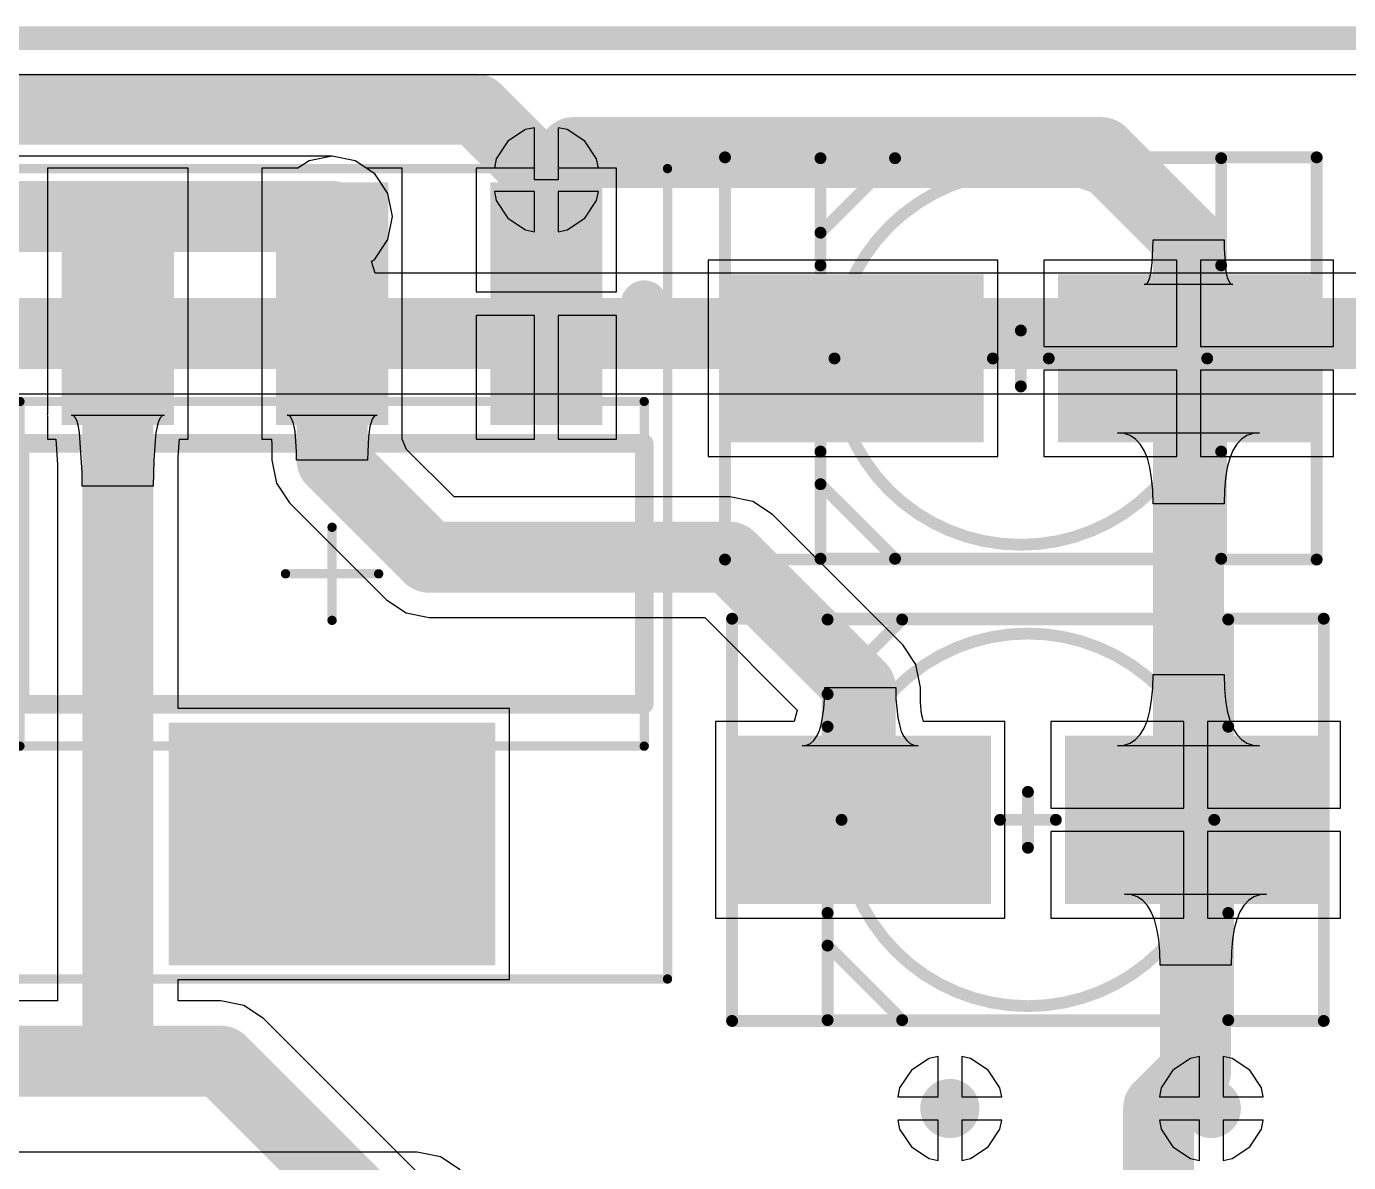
# Model space of a CAD drawing. Header units: millimetres. Extents: x 84.4 to 173.9, y 144 to 177.
# Drawn here: x 119.25 to 133.44, y 164.84 to 177.03 of the extents above; entities that cross this region are included whole.
import ezdxf

# ---------------------------------------------------------------- set-up
doc = ezdxf.new("R2010")
doc.units = ezdxf.units.MM
for name, color, linetype in [('BottomLayer', 5, 'Continuous'), ('KeepOutLayer', 6, 'Continuous'), ('Mechanical13', 56, 'Continuous'), ('Mechanical15', 56, 'Continuous'), ('MultiLayer', 9, 'Continuous'), ('TopLayer', 1, 'Continuous'), ('TopOverlay', 2, 'Continuous'), ('TopPaste', 8, 'Continuous'), ('TopSolder', 216, 'Continuous'), ('ViaHoleLayer', 16, 'Continuous')]:
    doc.layers.add(name, color=color, linetype=linetype)

# ---------------------------------------------------------------- blocks, each defined once
blk = doc.blocks.new('CAP_ALU_SMD_4_5_5_1_4_14')
at = {"layer": 'Mechanical13', "const_width": 0.127}
for points in [[(-2.15, -2.15), (-2.15, 2.15)], [(-2.15, 2.15), (2.15, 2.15)], [(2.15, -2.15), (2.15, 2.15)], [(-2.15, -2.15), (2.15, -2.15)]]:
    blk.add_lwpolyline(points, dxfattribs=at)
at = {"layer": 'Mechanical13'}
for points, const_width in [([(-2.182, 2.15, 1), (-2.118, 2.15, 1)], 0.0635), ([(-2.182, 2.15, 1), (-2.118, 2.15, 1)], 0.0635), ([(2.118, 2.15, 1), (2.182, 2.15, 1)], 0.0635), ([(2.118, 2.15, 1), (2.182, 2.15, 1)], 0.0635), ([(2, 0, 1), (-2, 0, 1)], 0.127), ([(-2.032, 0, 1), (-1.968, 0, 1)], 0.0635), ([(1.968, 0, 1), (2.032, 0, 1)], 0.0635), ([(-2.182, -2.15, 1), (-2.118, -2.15, 1)], 0.0635), ([(-2.182, -2.15, 1), (-2.118, -2.15, 1)], 0.0635), ([(2.118, -2.15, 1), (2.182, -2.15, 1)], 0.0635), ([(2.118, -2.15, 1), (2.182, -2.15, 1)], 0.0635)]:
    blk.add_lwpolyline(points, format="xyb", close=True, dxfattribs=dict(at, const_width=const_width))
at = {"layer": 'Mechanical15', "const_width": 0.127}
for points in [[(-3.175, -2.159), (-3.175, 2.159)], [(-3.175, 2.159), (3.175, 2.159)], [(3.175, -2.159), (3.175, 2.159)], [(0, -0.3), (0, 0.3)], [(-0.3, 0), (0.3, 0)], [(-3.175, -2.159), (3.175, -2.159)]]:
    blk.add_lwpolyline(points, dxfattribs=at)
at = {"layer": 'Mechanical15', "const_width": 0.0635}
for points in [[(-3.207, 2.159, 1), (-3.143, 2.159, 1)], [(-3.207, 2.159, 1), (-3.143, 2.159, 1)], [(3.143, 2.159, 1), (3.207, 2.159, 1)], [(3.143, 2.159, 1), (3.207, 2.159, 1)], [(-0.032, 0.3, 1), (0.032, 0.3, 1)], [(-0.332, 0, 1), (-0.268, 0, 1)], [(0.268, 0, 1), (0.332, 0, 1)], [(-0.032, -0.3, 1), (0.032, -0.3, 1)], [(-3.207, -2.159, 1), (-3.143, -2.159, 1)], [(-3.207, -2.159, 1), (-3.143, -2.159, 1)], [(3.143, -2.159, 1), (3.207, -2.159, 1)], [(3.143, -2.159, 1), (3.207, -2.159, 1)]]:
    blk.add_lwpolyline(points, format="xyb", close=True, dxfattribs=at)
at = {"layer": 'TopLayer'}
for points in [[(-3.1, -0.8), (-0.5, -0.8), (-3.1, 0.8), (-0.5, 0.8)], [(0.5, -0.8), (3.1, -0.8), (0.5, 0.8), (3.1, 0.8)]]:
    blk.add_solid(points, dxfattribs=at)
at = {"layer": 'TopOverlay', "const_width": 0.127}
for points in [[(-2.15, 1.35), (-1.35, 2.15)], [(-1.35, 2.15), (2.15, 2.15)], [(2.15, 1), (2.15, 2.15)], [(-2.15, 1), (-2.15, 1.35)], [(-2.15, -1.35), (-2.15, -1)], [(2.15, -2.15), (2.15, -1)], [(-2.15, -1.35), (-1.35, -2.15)], [(-1.35, -2.15), (2.15, -2.15)]]:
    blk.add_lwpolyline(points, dxfattribs=at)
at = {"layer": 'TopOverlay', "const_width": 0.0635}
for points in [[(-1.382, 2.15, 1), (-1.318, 2.15, 1)], [(-1.382, 2.15, 1), (-1.318, 2.15, 1)], [(2.118, 2.15, 1), (2.182, 2.15, 1)], [(2.118, 2.15, 1), (2.182, 2.15, 1)], [(-2.182, 1.35, 1), (-2.118, 1.35, 1)], [(-2.182, 1.35, 1), (-2.118, 1.35, 1)], [(-2.182, 1, 1), (-2.118, 1, 1)], [(2.118, 1, 1), (2.182, 1, 1)], [(-2.182, -1, 1), (-2.118, -1, 1)], [(2.118, -1, 1), (2.182, -1, 1)], [(-2.182, -1.35, 1), (-2.118, -1.35, 1)], [(-2.182, -1.35, 1), (-2.118, -1.35, 1)], [(-1.382, -2.15, 1), (-1.318, -2.15, 1)], [(-1.382, -2.15, 1), (-1.318, -2.15, 1)], [(2.118, -2.15, 1), (2.182, -2.15, 1)], [(2.118, -2.15, 1), (2.182, -2.15, 1)]]:
    blk.add_lwpolyline(points, format="xyb", close=True, dxfattribs=at)
at = {"layer": 'TopPaste'}
for points in [[(-3.1, -0.8), (-0.5, -0.8), (-3.1, 0.8), (-0.5, 0.8)], [(0.5, -0.8), (3.1, -0.8), (0.5, 0.8), (3.1, 0.8)]]:
    blk.add_solid(points, dxfattribs=at)
at = {"layer": 'TopSolder'}
for points in [[(-3.202, -0.902), (-0.398, -0.902), (-3.202, 0.902), (-0.398, 0.902)], [(0.398, -0.902), (3.202, -0.902), (0.398, 0.902), (3.202, 0.902)]]:
    blk.add_solid(points, dxfattribs=at)
blk = doc.blocks.new('CAP_ALU_SMD_4_5_5_1_4_15')
at = {"layer": 'Mechanical13', "const_width": 0.127}
for points in [[(-2.15, -2.15), (-2.15, 2.15)], [(-2.15, 2.15), (2.15, 2.15)], [(2.15, -2.15), (2.15, 2.15)], [(-2.15, -2.15), (2.15, -2.15)]]:
    blk.add_lwpolyline(points, dxfattribs=at)
at = {"layer": 'Mechanical13'}
for points, const_width in [([(-2.182, 2.15, 1), (-2.118, 2.15, 1)], 0.0635), ([(-2.182, 2.15, 1), (-2.118, 2.15, 1)], 0.0635), ([(2.118, 2.15, 1), (2.182, 2.15, 1)], 0.0635), ([(2.118, 2.15, 1), (2.182, 2.15, 1)], 0.0635), ([(2, 0, 1), (-2, 0, 1)], 0.127), ([(-2.032, 0, 1), (-1.968, 0, 1)], 0.0635), ([(1.968, 0, 1), (2.032, 0, 1)], 0.0635), ([(-2.182, -2.15, 1), (-2.118, -2.15, 1)], 0.0635), ([(-2.182, -2.15, 1), (-2.118, -2.15, 1)], 0.0635), ([(2.118, -2.15, 1), (2.182, -2.15, 1)], 0.0635), ([(2.118, -2.15, 1), (2.182, -2.15, 1)], 0.0635)]:
    blk.add_lwpolyline(points, format="xyb", close=True, dxfattribs=dict(at, const_width=const_width))
at = {"layer": 'Mechanical15', "const_width": 0.127}
for points in [[(-3.175, -2.159), (-3.175, 2.159)], [(-3.175, 2.159), (3.175, 2.159)], [(3.175, -2.159), (3.175, 2.159)], [(0, -0.3), (0, 0.3)], [(-0.3, 0), (0.3, 0)], [(-3.175, -2.159), (3.175, -2.159)]]:
    blk.add_lwpolyline(points, dxfattribs=at)
at = {"layer": 'Mechanical15', "const_width": 0.0635}
for points in [[(-3.207, 2.159, 1), (-3.143, 2.159, 1)], [(-3.207, 2.159, 1), (-3.143, 2.159, 1)], [(3.143, 2.159, 1), (3.207, 2.159, 1)], [(3.143, 2.159, 1), (3.207, 2.159, 1)], [(-0.032, 0.3, 1), (0.032, 0.3, 1)], [(-0.332, 0, 1), (-0.268, 0, 1)], [(0.268, 0, 1), (0.332, 0, 1)], [(-0.032, -0.3, 1), (0.032, -0.3, 1)], [(-3.207, -2.159, 1), (-3.143, -2.159, 1)], [(-3.207, -2.159, 1), (-3.143, -2.159, 1)], [(3.143, -2.159, 1), (3.207, -2.159, 1)], [(3.143, -2.159, 1), (3.207, -2.159, 1)]]:
    blk.add_lwpolyline(points, format="xyb", close=True, dxfattribs=at)
at = {"layer": 'TopLayer'}
for points in [[(-3.1, -0.8), (-0.5, -0.8), (-3.1, 0.8), (-0.5, 0.8)], [(0.5, -0.8), (3.1, -0.8), (0.5, 0.8), (3.1, 0.8)]]:
    blk.add_solid(points, dxfattribs=at)
at = {"layer": 'TopOverlay', "const_width": 0.127}
for points in [[(-2.15, 1.35), (-1.35, 2.15)], [(-1.35, 2.15), (2.15, 2.15)], [(2.15, 1), (2.15, 2.15)], [(-2.15, 1), (-2.15, 1.35)], [(-2.15, -1.35), (-2.15, -1)], [(2.15, -2.15), (2.15, -1)], [(-2.15, -1.35), (-1.35, -2.15)], [(-1.35, -2.15), (2.15, -2.15)]]:
    blk.add_lwpolyline(points, dxfattribs=at)
at = {"layer": 'TopOverlay', "const_width": 0.0635}
for points in [[(-1.382, 2.15, 1), (-1.318, 2.15, 1)], [(-1.382, 2.15, 1), (-1.318, 2.15, 1)], [(2.118, 2.15, 1), (2.182, 2.15, 1)], [(2.118, 2.15, 1), (2.182, 2.15, 1)], [(-2.182, 1.35, 1), (-2.118, 1.35, 1)], [(-2.182, 1.35, 1), (-2.118, 1.35, 1)], [(-2.182, 1, 1), (-2.118, 1, 1)], [(2.118, 1, 1), (2.182, 1, 1)], [(-2.182, -1, 1), (-2.118, -1, 1)], [(2.118, -1, 1), (2.182, -1, 1)], [(-2.182, -1.35, 1), (-2.118, -1.35, 1)], [(-2.182, -1.35, 1), (-2.118, -1.35, 1)], [(-1.382, -2.15, 1), (-1.318, -2.15, 1)], [(-1.382, -2.15, 1), (-1.318, -2.15, 1)], [(2.118, -2.15, 1), (2.182, -2.15, 1)], [(2.118, -2.15, 1), (2.182, -2.15, 1)]]:
    blk.add_lwpolyline(points, format="xyb", close=True, dxfattribs=at)
at = {"layer": 'TopPaste'}
for points in [[(-3.1, -0.8), (-0.5, -0.8), (-3.1, 0.8), (-0.5, 0.8)], [(0.5, -0.8), (3.1, -0.8), (0.5, 0.8), (3.1, 0.8)]]:
    blk.add_solid(points, dxfattribs=at)
at = {"layer": 'TopSolder'}
for points in [[(-3.202, -0.902), (-0.398, -0.902), (-3.202, 0.902), (-0.398, 0.902)], [(0.398, -0.902), (3.202, -0.902), (0.398, 0.902), (3.202, 0.902)]]:
    blk.add_solid(points, dxfattribs=at)
blk = doc.blocks.new('SOT223_35')
at = {"layer": 'Mechanical13', "const_width": 0.1}
for points in [[(-3.35, 1.85), (-3.35, -1.85)], [(3.35, 1.85), (-3.35, 1.85)], [(3.35, 1.85), (3.35, -1.85)], [(3.35, -1.85), (-3.35, -1.85)]]:
    blk.add_lwpolyline(points, dxfattribs=at)
at = {"layer": 'Mechanical13', "const_width": 0.05}
for points in [[(-3.375, 1.85, 1), (-3.325, 1.85, 1)], [(-3.375, 1.85, 1), (-3.325, 1.85, 1)], [(3.325, 1.85, 1), (3.375, 1.85, 1)], [(3.325, 1.85, 1), (3.375, 1.85, 1)], [(-3.375, -1.85, 1), (-3.325, -1.85, 1)], [(-3.375, -1.85, 1), (-3.325, -1.85, 1)], [(3.325, -1.85, 1), (3.375, -1.85, 1)], [(3.325, -1.85, 1), (3.375, -1.85, 1)]]:
    blk.add_lwpolyline(points, format="xyb", close=True, dxfattribs=at)
at = {"layer": 'Mechanical15', "const_width": 0.1}
for points in [[(-3.6, 4.35), (-3.6, -4.35)], [(3.6, 4.35), (-3.6, 4.35)], [(3.6, 4.35), (3.6, -4.35)], [(0, 0.5), (0, -0.5)], [(0.5, 0), (-0.5, 0)], [(3.6, -4.35), (-3.6, -4.35)]]:
    blk.add_lwpolyline(points, dxfattribs=at)
at = {"layer": 'Mechanical15', "const_width": 0.05}
for points in [[(-3.625, 4.35, 1), (-3.575, 4.35, 1)], [(-3.625, 4.35, 1), (-3.575, 4.35, 1)], [(3.575, 4.35, 1), (3.625, 4.35, 1)], [(3.575, 4.35, 1), (3.625, 4.35, 1)], [(-0.025, 0.5, 1), (0.025, 0.5, 1)], [(-0.525, 0, 1), (-0.475, 0, 1)], [(0.475, 0, 1), (0.525, 0, 1)], [(-0.025, -0.5, 1), (0.025, -0.5, 1)], [(-3.625, -4.35, 1), (-3.575, -4.35, 1)], [(-3.625, -4.35, 1), (-3.575, -4.35, 1)], [(3.575, -4.35, 1), (3.625, -4.35, 1)], [(3.575, -4.35, 1), (3.625, -4.35, 1)]]:
    blk.add_lwpolyline(points, format="xyb", close=True, dxfattribs=at)
at = {"layer": 'TopLayer'}
for points in [[(1.65, 4.1), (-1.65, 4.1), (1.65, 1.7), (-1.65, 1.7)], [(-1.8, -1.7), (-2.8, -1.7), (-1.8, -4.1), (-2.8, -4.1)], [(0.5, -1.7), (-0.5, -1.7), (0.5, -4.1), (-0.5, -4.1)], [(2.8, -1.7), (1.8, -1.7), (2.8, -4.1), (1.8, -4.1)]]:
    blk.add_solid(points, dxfattribs=at)
at = {"layer": 'TopOverlay', "const_width": 0.2}
for points in [[(-3.35, 1.4), (-3.35, -1.4)], [(3.35, 1.4), (-3.35, 1.4)], [(3.35, 1.4), (3.35, -1.4)], [(3.35, -1.4), (-3.35, -1.4)]]:
    blk.add_lwpolyline(points, dxfattribs=at)
at = {"layer": 'TopOverlay'}
for points, const_width in [([(-3.4, 1.4, 1), (-3.3, 1.4, 1)], 0.1), ([(-3.4, 1.4, 1), (-3.3, 1.4, 1)], 0.1), ([(3.3, 1.4, 1), (3.4, 1.4, 1)], 0.1), ([(3.3, 1.4, 1), (3.4, 1.4, 1)], 0.1), ([(-3.4, -1.4, 1), (-3.3, -1.4, 1)], 0.1), ([(-3.4, -1.4, 1), (-3.3, -1.4, 1)], 0.1), ([(3.3, -1.4, 1), (3.4, -1.4, 1)], 0.1), ([(3.3, -1.4, 1), (3.4, -1.4, 1)], 0.1), ([(-3.225, -2.9, 1), (-3.475, -2.9, 1)], 0.25), ([(-3.538, -2.9, 1), (-3.413, -2.9, 1)], 0.125), ([(-3.287, -2.9, 1), (-3.163, -2.9, 1)], 0.125)]:
    blk.add_lwpolyline(points, format="xyb", close=True, dxfattribs=dict(at, const_width=const_width))
at = {"layer": 'TopPaste'}
for points in [[(1.65, 4.1), (-1.65, 4.1), (1.65, 1.7), (-1.65, 1.7)], [(-1.8, -1.7), (-2.8, -1.7), (-1.8, -4.1), (-2.8, -4.1)], [(0.5, -1.7), (-0.5, -1.7), (0.5, -4.1), (-0.5, -4.1)], [(2.8, -1.7), (1.8, -1.7), (2.8, -4.1), (1.8, -4.1)]]:
    blk.add_solid(points, dxfattribs=at)
at = {"layer": 'TopSolder'}
for points in [[(1.752, 4.202), (-1.752, 4.202), (1.752, 1.598), (-1.752, 1.598)], [(-1.698, -1.598), (-2.902, -1.598), (-1.698, -4.202), (-2.902, -4.202)], [(0.602, -1.598), (-0.602, -1.598), (0.602, -4.202), (-0.602, -4.202)], [(2.902, -1.598), (1.698, -1.598), (2.902, -4.202), (1.698, -4.202)]]:
    blk.add_solid(points, dxfattribs=at)

msp = doc.modelspace()

# ---------------------------------------------------------------- linework, layer by layer
at = {"layer": 'BottomLayer'}
for p, q in [((117.517, 176.518), (136.825, 176.518)), ((124.609, 175.926), (124.42, 175.8)), ((124.705, 175.945), (124.609, 175.926)), ((124.705, 175.515), (124.705, 175.945)), ((125.055, 175.926), (124.959, 175.945)), ((124.959, 175.945), (124.959, 175.515)), ((125.244, 175.8), (125.055, 175.926)), ((124.42, 175.8), (124.294, 175.611)), ((125.371, 175.611), (125.244, 175.8)), ((122.532, 175.64), (117.43, 175.64)), ((122.78, 175.591), (122.532, 175.64)), ((122.99, 175.451), (122.78, 175.591)), ((124.294, 175.611), (124.275, 175.515)), ((125.39, 175.515), (125.371, 175.611)), ((123.131, 175.241), (122.99, 175.451)), ((124.275, 175.515), (124.705, 175.515)), ((124.959, 175.515), (125.39, 175.515)), ((123.18, 174.993), (123.131, 175.241)), ((124.705, 175.261), (124.275, 175.261)), ((124.275, 175.261), (124.294, 175.165)), ((124.705, 174.83), (124.705, 175.261)), ((125.39, 175.261), (124.959, 175.261)), ((124.959, 175.261), (124.959, 174.83)), ((125.371, 175.165), (125.39, 175.261)), ((124.294, 175.165), (124.42, 174.976)), ((125.244, 174.976), (125.371, 175.165)), ((123.131, 174.745), (123.18, 174.993)), ((124.42, 174.976), (124.609, 174.849)), ((125.055, 174.849), (125.244, 174.976)), ((124.609, 174.849), (124.705, 174.83)), ((124.959, 174.83), (125.055, 174.849)), ((122.99, 174.535), (123.131, 174.745)), ((122.955, 174.511), (122.99, 174.535)), ((122.993, 174.384), (122.955, 174.511)), ((143.843, 174.384), (122.993, 174.384)), ((112.271, 173.089), (143.654, 173.089)), ((128.939, 165.955), (128.75, 165.829)), ((129.035, 165.974), (128.939, 165.955)), ((129.035, 165.544), (129.035, 165.974)), ((129.385, 165.955), (129.289, 165.974)), ((129.289, 165.974), (129.289, 165.544)), ((129.574, 165.829), (129.385, 165.955)), ((131.746, 165.955), (131.556, 165.829)), ((131.842, 165.974), (131.746, 165.955)), ((131.842, 165.544), (131.842, 165.974)), ((132.192, 165.955), (132.096, 165.974)), ((132.096, 165.974), (132.096, 165.544)), ((132.381, 165.829), (132.192, 165.955)), ((128.75, 165.829), (128.623, 165.64)), ((129.7, 165.64), (129.574, 165.829)), ((131.556, 165.829), (131.43, 165.64)), ((132.507, 165.64), (132.381, 165.829)), ((128.623, 165.64), (128.604, 165.544)), ((129.719, 165.544), (129.7, 165.64)), ((131.43, 165.64), (131.411, 165.544)), ((132.526, 165.544), (132.507, 165.64)), ((128.604, 165.544), (129.035, 165.544)), ((129.289, 165.544), (129.719, 165.544)), ((131.411, 165.544), (131.842, 165.544)), ((132.096, 165.544), (132.526, 165.544)), ((129.035, 165.29), (128.604, 165.29)), ((128.604, 165.29), (128.623, 165.194)), ((128.623, 165.194), (128.75, 165.005)), ((129.035, 164.86), (129.035, 165.29)), ((129.719, 165.29), (129.289, 165.29)), ((129.289, 165.29), (129.289, 164.86)), ((129.574, 165.005), (129.7, 165.194)), ((129.7, 165.194), (129.719, 165.29)), ((131.842, 165.29), (131.411, 165.29)), ((131.411, 165.29), (131.43, 165.194)), ((131.43, 165.194), (131.556, 165.005)), ((131.842, 164.86), (131.842, 165.29)), ((132.526, 165.29), (132.096, 165.29)), ((132.096, 165.29), (132.096, 164.86)), ((132.381, 165.005), (132.507, 165.194)), ((132.507, 165.194), (132.526, 165.29)), ((123.447, 164.947), (118.011, 164.947)), ((123.695, 164.898), (123.447, 164.947)), ((123.905, 164.757), (123.695, 164.898)), ((128.75, 165.005), (128.939, 164.879)), ((129.385, 164.879), (129.574, 165.005)), ((131.556, 165.005), (131.746, 164.879)), ((132.192, 164.879), (132.381, 165.005)), ((128.939, 164.879), (129.035, 164.86)), ((129.289, 164.86), (129.385, 164.879)), ((131.746, 164.879), (131.842, 164.86)), ((132.096, 164.86), (132.192, 164.879))]:
    msp.add_line(p, q, dxfattribs=at)
at = {"layer": 'BottomLayer', "const_width": 0.762}
for points in [[(116.944, 176.144), (124.076, 176.144)], [(124.076, 176.144), (124.832, 175.388)], [(106.823, 174.993), (122.532, 174.993)], [(104.462, 173.737), (120.232, 173.737)], [(120.232, 173.737), (128.157, 173.737)], [(128.157, 173.737), (143.923, 173.737)]]:
    msp.add_lwpolyline(points, dxfattribs=at)
at = {"layer": 'BottomLayer'}
for points, const_width in [([(123.885, 176.144, 1), (124.266, 176.144, 1)], 0.381), ([(123.885, 176.144, 1), (124.266, 176.144, 1)], 0.381), ([(124.642, 175.388, 1), (125.023, 175.388, 1)], 0.381), ([(124.674, 175.388, 1), (124.991, 175.388, 1)], 0.318), ([(122.342, 174.993, 1), (122.723, 174.993, 1)], 0.381), ([(122.374, 174.993, 1), (122.691, 174.993, 1)], 0.318), ([(120.042, 173.737, 1), (120.423, 173.737, 1)], 0.381), ([(120.042, 173.737, 1), (120.423, 173.737, 1)], 0.381), ([(127.967, 173.737, 1), (128.348, 173.737, 1)], 0.381), ([(127.967, 173.737, 1), (128.348, 173.737, 1)], 0.381), ([(120.074, 173.737, 1), (120.391, 173.737, 1)], 0.318), ([(127.998, 173.737, 1), (128.316, 173.737, 1)], 0.318), ([(129.003, 165.417, 1), (129.321, 165.417, 1)], 0.318), ([(131.81, 165.417, 1), (132.127, 165.417, 1)], 0.318)]:
    msp.add_lwpolyline(points, format="xyb", close=True, dxfattribs=dict(at, const_width=const_width))
at = {"layer": 'KeepOutLayer', "const_width": 0.254}
msp.add_lwpolyline([(89.133, 176.906), (137.179, 176.906)], dxfattribs=at)
at = {"layer": 'MultiLayer', "const_width": 0.318}
for points in [[(124.674, 175.388, 1), (124.991, 175.388, 1)], [(122.374, 174.993, 1), (122.691, 174.993, 1)], [(120.074, 173.737, 1), (120.391, 173.737, 1)], [(127.998, 173.737, 1), (128.316, 173.737, 1)], [(129.003, 165.417, 1), (129.321, 165.417, 1)], [(131.81, 165.417, 1), (132.127, 165.417, 1)]]:
    msp.add_lwpolyline(points, format="xyb", close=True, dxfattribs=at)
at = {"layer": 'TopLayer'}
for p, q in [((117.517, 176.518), (136.825, 176.518)), ((124.609, 175.926), (124.42, 175.8)), ((124.705, 175.945), (124.609, 175.926)), ((124.705, 175.388), (124.705, 175.945)), ((125.055, 175.926), (124.959, 175.945)), ((124.959, 175.945), (124.959, 175.388)), ((125.244, 175.8), (125.055, 175.926)), ((124.42, 175.8), (124.294, 175.611)), ((125.371, 175.611), (125.244, 175.8)), ((122.285, 175.591), (122.166, 175.511)), ((122.532, 175.64), (122.285, 175.591)), ((122.78, 175.591), (122.532, 175.64)), ((122.899, 175.511), (122.78, 175.591)), ((124.294, 175.611), (124.274, 175.511)), ((125.391, 175.511), (125.371, 175.611)), ((120.986, 175.511), (119.478, 175.511)), ((119.478, 175.511), (119.478, 172.87)), ((120.986, 172.87), (120.986, 175.511)), ((122.166, 175.511), (121.778, 175.511)), ((121.778, 175.511), (121.778, 172.603)), ((123.286, 175.511), (122.899, 175.511)), ((123.286, 172.603), (123.286, 175.511)), ((124.274, 175.511), (124.078, 175.511)), ((124.078, 175.511), (124.078, 174.184)), ((124.959, 175.388), (124.705, 175.388)), ((125.586, 175.511), (125.391, 175.511)), ((125.586, 174.184), (125.586, 175.511)), ((131.342, 174.651), (131.343, 174.742)), ((131.343, 174.742), (132.105, 174.742)), ((132.105, 174.742), (132.106, 174.651)), ((131.334, 174.498), (131.342, 174.651)), ((132.106, 174.651), (132.12, 174.435)), ((129.678, 174.523), (126.57, 174.523)), ((126.57, 174.523), (126.57, 172.415)), ((129.678, 172.415), (129.678, 174.523)), ((131.597, 174.523), (130.17, 174.523)), ((130.17, 174.523), (130.17, 173.596)), ((131.319, 174.383), (131.328, 174.435)), ((131.328, 174.435), (131.334, 174.498)), ((131.597, 173.596), (131.597, 174.523)), ((133.278, 174.523), (131.851, 174.523)), ((131.851, 174.523), (131.851, 173.596)), ((132.12, 174.435), (132.129, 174.383)), ((133.278, 173.596), (133.278, 174.523)), ((131.247, 174.263), (131.266, 174.268)), ((132.2, 174.263), (131.247, 174.263)), ((131.266, 174.268), (131.282, 174.282)), ((131.282, 174.282), (131.296, 174.306)), ((131.296, 174.306), (131.308, 174.339)), ((131.308, 174.339), (131.319, 174.383)), ((132.129, 174.383), (132.139, 174.339)), ((132.139, 174.339), (132.152, 174.306)), ((132.152, 174.306), (132.166, 174.282)), ((132.166, 174.282), (132.182, 174.268)), ((132.182, 174.268), (132.2, 174.263)), ((124.078, 174.184), (125.586, 174.184)), ((124.705, 173.93), (124.078, 173.93)), ((124.078, 173.93), (124.078, 172.603)), ((124.705, 172.603), (124.705, 173.93)), ((125.586, 173.93), (124.959, 173.93)), ((124.959, 173.93), (124.959, 172.603)), ((125.586, 172.603), (125.586, 173.93)), ((130.17, 173.596), (131.597, 173.596)), ((131.851, 173.596), (133.278, 173.596)), ((131.597, 173.342), (130.17, 173.342)), ((130.17, 173.342), (130.17, 172.415)), ((131.597, 172.415), (131.597, 173.342)), ((133.278, 173.342), (131.851, 173.342)), ((131.851, 173.342), (131.851, 172.415)), ((133.278, 172.415), (133.278, 173.342)), ((119.478, 172.87), (119.476, 172.86)), ((119.476, 172.86), (119.478, 172.853)), ((119.478, 172.853), (119.477, 172.845)), ((119.477, 172.845), (119.478, 172.839)), ((119.478, 172.839), (119.478, 172.603)), ((119.757, 172.853), (119.735, 172.86)), ((119.735, 172.86), (120.729, 172.86)), ((119.777, 172.83), (119.757, 172.853)), ((119.795, 172.792), (119.777, 172.83)), ((120.688, 172.83), (120.67, 172.792)), ((120.707, 172.853), (120.688, 172.83)), ((120.729, 172.86), (120.707, 172.853)), ((120.988, 172.86), (120.986, 172.87)), ((120.986, 172.839), (120.988, 172.845)), ((120.986, 172.603), (120.986, 172.839)), ((120.987, 172.853), (120.988, 172.86)), ((120.988, 172.845), (120.987, 172.853)), ((122.068, 172.856), (122.049, 172.86)), ((122.049, 172.86), (123.016, 172.86)), ((122.086, 172.841), (122.068, 172.856)), ((122.101, 172.817), (122.086, 172.841)), ((122.979, 172.841), (122.964, 172.817)), ((122.997, 172.856), (122.979, 172.841)), ((123.016, 172.86), (122.997, 172.856)), ((119.81, 172.739), (119.795, 172.792)), ((119.822, 172.67), (119.81, 172.739)), ((120.655, 172.739), (120.642, 172.67)), ((120.67, 172.792), (120.655, 172.739)), ((122.114, 172.783), (122.101, 172.817)), ((122.126, 172.739), (122.114, 172.783)), ((122.135, 172.686), (122.126, 172.739)), ((122.15, 172.469), (122.135, 172.686)), ((122.93, 172.686), (122.923, 172.623)), ((122.939, 172.739), (122.93, 172.686)), ((122.95, 172.783), (122.939, 172.739)), ((122.964, 172.817), (122.95, 172.783)), ((119.478, 172.603), (119.567, 172.603)), ((119.567, 172.603), (119.585, 172.332)), ((119.85, 172.243), (119.822, 172.67)), ((120.632, 172.586), (120.618, 172.373)), ((120.642, 172.67), (120.632, 172.586)), ((120.88, 172.408), (120.89, 172.562)), ((120.89, 172.562), (120.895, 172.603)), ((120.895, 172.603), (120.986, 172.603)), ((121.778, 172.603), (121.881, 172.603)), ((121.881, 172.603), (121.885, 172.55)), ((121.885, 172.55), (121.885, 172.377)), ((122.923, 172.623), (122.914, 172.469)), ((123.332, 172.493), (123.286, 172.603)), ((123.286, 172.603), (123.286, 172.603)), ((123.286, 172.603), (123.286, 172.603)), ((124.078, 172.603), (124.705, 172.603)), ((124.959, 172.603), (125.586, 172.603)), ((131.034, 172.664), (130.962, 172.672)), ((130.962, 172.672), (132.486, 172.672)), ((131.099, 172.641), (131.034, 172.664)), ((131.156, 172.603), (131.099, 172.641)), ((131.206, 172.55), (131.156, 172.603)), ((131.248, 172.481), (131.206, 172.55)), ((132.242, 172.55), (132.2, 172.481)), ((132.292, 172.603), (132.242, 172.55)), ((132.349, 172.641), (132.292, 172.603)), ((132.413, 172.664), (132.349, 172.641)), ((132.486, 172.672), (132.413, 172.664)), ((120.88, 169.711), (120.88, 172.408)), ((122.151, 172.377), (122.15, 172.469)), ((122.914, 172.469), (122.913, 172.377)), ((123.842, 171.983), (123.332, 172.493)), ((126.57, 172.415), (129.678, 172.415)), ((130.17, 172.415), (131.597, 172.415)), ((131.282, 172.398), (131.248, 172.481)), ((131.851, 172.415), (133.278, 172.415)), ((132.2, 172.481), (132.166, 172.398)), ((119.585, 172.332), (119.585, 166.572)), ((120.618, 172.373), (120.613, 172.098)), ((121.885, 172.377), (121.934, 172.129)), ((122.913, 172.377), (122.151, 172.377)), ((131.309, 172.298), (131.282, 172.398)), ((131.328, 172.184), (131.309, 172.298)), ((132.139, 172.298), (132.12, 172.184)), ((132.166, 172.398), (132.139, 172.298)), ((119.851, 172.098), (119.85, 172.243)), ((121.934, 172.129), (122.075, 171.919)), ((131.339, 172.055), (131.328, 172.184)), ((132.12, 172.184), (132.109, 172.055)), ((120.613, 172.098), (119.851, 172.098)), ((126.8, 171.983), (123.842, 171.983)), ((127.047, 171.933), (126.8, 171.983)), ((131.343, 171.91), (131.339, 172.055)), ((132.109, 172.055), (132.105, 171.91)), ((122.075, 171.919), (123.116, 170.877)), ((127.257, 171.793), (127.047, 171.933)), ((132.105, 171.91), (131.343, 171.91)), ((128.658, 170.393), (127.257, 171.793)), ((123.116, 170.877), (123.326, 170.737)), ((123.326, 170.737), (123.574, 170.688)), ((123.574, 170.688), (126.531, 170.688)), ((126.531, 170.688), (127.524, 169.695)), ((128.798, 170.183), (128.658, 170.393)), ((128.847, 169.935), (128.798, 170.183)), ((131.339, 169.929), (131.343, 170.075)), ((131.343, 170.075), (132.105, 170.075)), ((132.105, 170.075), (132.109, 169.929)), ((127.817, 169.816), (127.819, 169.935)), ((127.819, 169.935), (128.581, 169.935)), ((128.581, 169.935), (128.583, 169.816)), ((128.847, 169.776), (128.847, 169.935)), ((131.328, 169.799), (131.339, 169.929)), ((132.109, 169.929), (132.12, 169.799)), ((124.436, 169.711), (120.88, 169.711)), ((124.436, 166.803), (124.436, 169.711)), ((127.797, 169.616), (127.809, 169.71)), ((127.809, 169.71), (127.817, 169.816)), ((128.583, 169.816), (128.603, 169.616)), ((128.859, 169.655), (128.847, 169.776)), ((131.309, 169.685), (131.328, 169.799)), ((132.12, 169.799), (132.139, 169.685)), ((127.492, 169.57), (126.646, 169.57)), ((126.646, 169.57), (126.646, 167.462)), ((127.524, 169.695), (127.492, 169.57)), ((127.78, 169.535), (127.797, 169.616)), ((128.603, 169.616), (128.62, 169.535)), ((128.871, 169.6), (128.859, 169.655)), ((128.88, 169.57), (128.871, 169.6)), ((129.754, 169.57), (128.88, 169.57)), ((129.754, 167.462), (129.754, 169.57)), ((131.673, 169.57), (130.246, 169.57)), ((130.246, 169.57), (130.246, 168.643)), ((131.248, 169.501), (131.282, 169.585)), ((131.282, 169.585), (131.309, 169.685)), ((131.673, 168.643), (131.673, 169.57)), ((133.354, 169.57), (131.927, 169.57)), ((131.927, 169.57), (131.927, 168.643)), ((132.139, 169.685), (132.166, 169.585)), ((132.166, 169.585), (132.2, 169.501)), ((133.354, 168.643), (133.354, 169.57)), ((127.732, 169.41), (127.759, 169.466)), ((127.759, 169.466), (127.78, 169.535)), ((128.62, 169.535), (128.641, 169.466)), ((128.641, 169.466), (128.668, 169.41)), ((131.156, 169.379), (131.206, 169.432)), ((131.206, 169.432), (131.248, 169.501)), ((132.2, 169.501), (132.242, 169.432)), ((132.242, 169.432), (132.292, 169.379)), ((127.578, 169.31), (127.624, 169.316)), ((128.822, 169.31), (127.578, 169.31)), ((127.624, 169.316), (127.665, 169.335)), ((127.665, 169.335), (127.701, 169.366)), ((127.701, 169.366), (127.732, 169.41)), ((128.668, 169.41), (128.699, 169.366)), ((128.699, 169.366), (128.735, 169.335)), ((128.735, 169.335), (128.776, 169.316)), ((128.776, 169.316), (128.822, 169.31)), ((130.962, 169.31), (131.034, 169.317)), ((132.486, 169.31), (130.962, 169.31)), ((131.034, 169.317), (131.099, 169.34)), ((131.099, 169.34), (131.156, 169.379)), ((132.292, 169.379), (132.349, 169.34)), ((132.349, 169.34), (132.413, 169.317)), ((132.413, 169.317), (132.486, 169.31)), ((130.246, 168.643), (131.673, 168.643)), ((131.927, 168.643), (133.354, 168.643)), ((131.673, 168.389), (130.246, 168.389)), ((130.246, 168.389), (130.246, 167.462)), ((131.673, 167.462), (131.673, 168.389)), ((133.354, 168.389), (131.927, 168.389)), ((131.927, 168.389), (131.927, 167.462)), ((133.354, 167.462), (133.354, 168.389)), ((131.11, 167.711), (131.038, 167.719)), ((131.038, 167.719), (132.562, 167.719)), ((132.562, 167.719), (132.49, 167.711)), ((131.175, 167.688), (131.11, 167.711)), ((131.232, 167.65), (131.175, 167.688)), ((131.282, 167.597), (131.232, 167.65)), ((131.324, 167.528), (131.282, 167.597)), ((132.318, 167.597), (132.276, 167.528)), ((132.368, 167.65), (132.318, 167.597)), ((132.425, 167.688), (132.368, 167.65)), ((132.49, 167.711), (132.425, 167.688)), ((126.646, 167.462), (129.754, 167.462)), ((130.246, 167.462), (131.673, 167.462)), ((131.358, 167.445), (131.324, 167.528)), ((131.385, 167.345), (131.358, 167.445)), ((131.927, 167.462), (133.354, 167.462)), ((132.242, 167.445), (132.215, 167.345)), ((132.276, 167.528), (132.242, 167.445)), ((131.404, 167.231), (131.385, 167.345)), ((132.215, 167.345), (132.196, 167.231)), ((131.415, 167.102), (131.404, 167.231)), ((132.196, 167.231), (132.185, 167.102)), ((131.419, 166.957), (131.415, 167.102)), ((132.185, 167.102), (132.181, 166.957)), ((132.181, 166.957), (131.419, 166.957)), ((120.88, 166.572), (120.88, 166.803)), ((120.88, 166.803), (124.436, 166.803)), ((119.585, 166.572), (116.69, 166.572)), ((121.339, 166.572), (120.88, 166.572)), ((121.586, 166.523), (121.339, 166.572)), ((121.796, 166.383), (121.586, 166.523)), ((123.727, 164.452), (121.796, 166.383)), ((128.939, 165.955), (128.75, 165.829)), ((129.035, 165.974), (128.939, 165.955)), ((129.035, 165.544), (129.035, 165.974)), ((129.385, 165.955), (129.289, 165.974)), ((129.289, 165.974), (129.289, 165.544)), ((129.574, 165.829), (129.385, 165.955)), ((131.746, 165.955), (131.556, 165.829)), ((131.842, 165.974), (131.746, 165.955)), ((131.842, 165.544), (131.842, 165.974)), ((132.192, 165.955), (132.096, 165.974)), ((132.096, 165.974), (132.096, 165.544)), ((132.381, 165.829), (132.192, 165.955)), ((128.75, 165.829), (128.623, 165.64)), ((129.7, 165.64), (129.574, 165.829)), ((131.556, 165.829), (131.43, 165.64)), ((132.507, 165.64), (132.381, 165.829)), ((128.623, 165.64), (128.604, 165.544)), ((129.719, 165.544), (129.7, 165.64)), ((131.43, 165.64), (131.411, 165.544)), ((132.526, 165.544), (132.507, 165.64)), ((128.604, 165.544), (129.035, 165.544)), ((129.289, 165.544), (129.719, 165.544)), ((131.411, 165.544), (131.842, 165.544)), ((132.096, 165.544), (132.526, 165.544)), ((129.035, 165.29), (128.604, 165.29)), ((128.604, 165.29), (128.623, 165.194)), ((128.623, 165.194), (128.75, 165.005)), ((129.035, 164.86), (129.035, 165.29)), ((129.719, 165.29), (129.289, 165.29)), ((129.289, 165.29), (129.289, 164.86)), ((129.574, 165.005), (129.7, 165.194)), ((129.7, 165.194), (129.719, 165.29)), ((131.842, 165.29), (131.411, 165.29)), ((131.411, 165.29), (131.43, 165.194)), ((131.43, 165.194), (131.556, 165.005)), ((131.842, 164.86), (131.842, 165.29)), ((132.526, 165.29), (132.096, 165.29)), ((132.096, 165.29), (132.096, 164.86)), ((132.381, 165.005), (132.507, 165.194)), ((132.507, 165.194), (132.526, 165.29)), ((128.75, 165.005), (128.939, 164.879)), ((129.385, 164.879), (129.574, 165.005)), ((131.556, 165.005), (131.746, 164.879)), ((132.192, 164.879), (132.381, 165.005)), ((128.939, 164.879), (129.035, 164.86)), ((129.289, 164.86), (129.385, 164.879)), ((131.746, 164.879), (131.842, 164.86)), ((132.096, 164.86), (132.192, 164.879))]:
    msp.add_line(p, q, dxfattribs=at)
at = {"layer": 'TopLayer', "const_width": 0.762}
for points in [[(124.832, 175.388), (125.123, 175.679)], [(125.123, 175.679), (130.787, 175.679)], [(130.787, 175.679), (131.724, 174.742)], [(122.532, 174.057), (122.532, 174.993)], [(131.724, 173.469), (131.724, 174.742)], [(120.232, 173.737), (120.232, 174.057)], [(122.532, 172.377), (122.532, 174.057)], [(120.232, 165.936), (120.232, 173.737)], [(131.724, 168.592), (131.724, 173.469)], [(122.532, 172.377), (123.574, 171.335)], [(123.574, 171.335), (126.8, 171.335)], [(126.8, 171.335), (128.2, 169.935)], [(128.2, 168.516), (128.2, 169.935)], [(131.724, 168.592), (131.8, 168.516)], [(131.8, 165.82), (131.8, 168.516)], [(116.69, 165.925), (120.221, 165.925)], [(120.221, 165.925), (120.232, 165.936)], [(120.221, 165.925), (121.339, 165.925)], [(121.339, 165.925), (123.269, 163.995)], [(131.403, 165.423), (131.8, 165.82)], [(131.403, 161.378), (131.403, 165.423)]]:
    msp.add_lwpolyline(points, dxfattribs=at)
at = {"layer": 'TopLayer'}
for points, const_width in [([(124.933, 175.679, 1), (125.314, 175.679, 1)], 0.381), ([(124.933, 175.679, 1), (125.314, 175.679, 1)], 0.381), ([(130.597, 175.679, 1), (130.978, 175.679, 1)], 0.381), ([(130.597, 175.679, 1), (130.978, 175.679, 1)], 0.381), ([(124.642, 175.388, 1), (125.023, 175.388, 1)], 0.381), ([(124.674, 175.388, 1), (124.991, 175.388, 1)], 0.318), ([(122.342, 174.993, 1), (122.723, 174.993, 1)], 0.381), ([(122.374, 174.993, 1), (122.691, 174.993, 1)], 0.318), ([(131.533, 174.742, 1), (131.914, 174.742, 1)], 0.381), ([(131.533, 174.742, 1), (131.914, 174.742, 1)], 0.381), ([(120.042, 174.057, 1), (120.423, 174.057, 1)], 0.381), ([(122.342, 174.057, 1), (122.723, 174.057, 1)], 0.381), ([(122.342, 174.057, 1), (122.723, 174.057, 1)], 0.381), ([(120.042, 173.737, 1), (120.423, 173.737, 1)], 0.381), ([(120.042, 173.737, 1), (120.423, 173.737, 1)], 0.381), ([(120.074, 173.737, 1), (120.391, 173.737, 1)], 0.318), ([(127.998, 173.737, 1), (128.316, 173.737, 1)], 0.318), ([(131.533, 173.469, 1), (131.914, 173.469, 1)], 0.381), ([(131.533, 173.469, 1), (131.914, 173.469, 1)], 0.381), ([(122.342, 172.377, 1), (122.723, 172.377, 1)], 0.381), ([(122.342, 172.377, 1), (122.723, 172.377, 1)], 0.381), ([(123.383, 171.335, 1), (123.764, 171.335, 1)], 0.381), ([(123.383, 171.335, 1), (123.764, 171.335, 1)], 0.381), ([(126.609, 171.335, 1), (126.99, 171.335, 1)], 0.381), ([(126.609, 171.335, 1), (126.99, 171.335, 1)], 0.381), ([(128.01, 169.935, 1), (128.391, 169.935, 1)], 0.381), ([(128.01, 169.935, 1), (128.391, 169.935, 1)], 0.381), ([(128.01, 168.516, 1), (128.391, 168.516, 1)], 0.381), ([(131.533, 168.592, 1), (131.914, 168.592, 1)], 0.381), ([(131.533, 168.592, 1), (131.914, 168.592, 1)], 0.381), ([(131.61, 168.516, 1), (131.991, 168.516, 1)], 0.381), ([(131.61, 168.516, 1), (131.991, 168.516, 1)], 0.381), ([(120.031, 165.925, 1), (120.412, 165.925, 1)], 0.381), ([(120.031, 165.925, 1), (120.412, 165.925, 1)], 0.381), ([(120.031, 165.925, 1), (120.412, 165.925, 1)], 0.381), ([(120.042, 165.936, 1), (120.423, 165.936, 1)], 0.381), ([(120.042, 165.936, 1), (120.423, 165.936, 1)], 0.381), ([(121.148, 165.925, 1), (121.529, 165.925, 1)], 0.381), ([(121.148, 165.925, 1), (121.529, 165.925, 1)], 0.381), ([(131.61, 165.82, 1), (131.991, 165.82, 1)], 0.381), ([(131.61, 165.82, 1), (131.991, 165.82, 1)], 0.381), ([(129.003, 165.417, 1), (129.321, 165.417, 1)], 0.318), ([(131.213, 165.423, 1), (131.594, 165.423, 1)], 0.381), ([(131.213, 165.423, 1), (131.594, 165.423, 1)], 0.381), ([(131.81, 165.417, 1), (132.127, 165.417, 1)], 0.318)]:
    msp.add_lwpolyline(points, format="xyb", close=True, dxfattribs=dict(at, const_width=const_width))
at = {"layer": 'ViaHoleLayer', "const_width": 0.191}
for points in [[(124.737, 175.388, 1), (124.928, 175.388, 1)], [(122.437, 174.993, 1), (122.628, 174.993, 1)], [(120.137, 173.737, 1), (120.328, 173.737, 1)], [(128.062, 173.737, 1), (128.252, 173.737, 1)], [(129.067, 165.417, 1), (129.257, 165.417, 1)], [(131.873, 165.417, 1), (132.064, 165.417, 1)]]:
    msp.add_lwpolyline(points, format="xyb", close=True, dxfattribs=at)

# ---------------------------------------------------------------- block references
for name, p in [('CAP_ALU_SMD_4_5_5_1_4_14', (129.924, 173.469)), ('CAP_ALU_SMD_4_5_5_1_4_15', (130, 168.516))]:
    msp.add_blockref(name, p)
at = {"rotation": 180}
msp.add_blockref('SOT223_35', (122.532, 171.157), dxfattribs=at)

doc.saveas('drawing.dxf')
